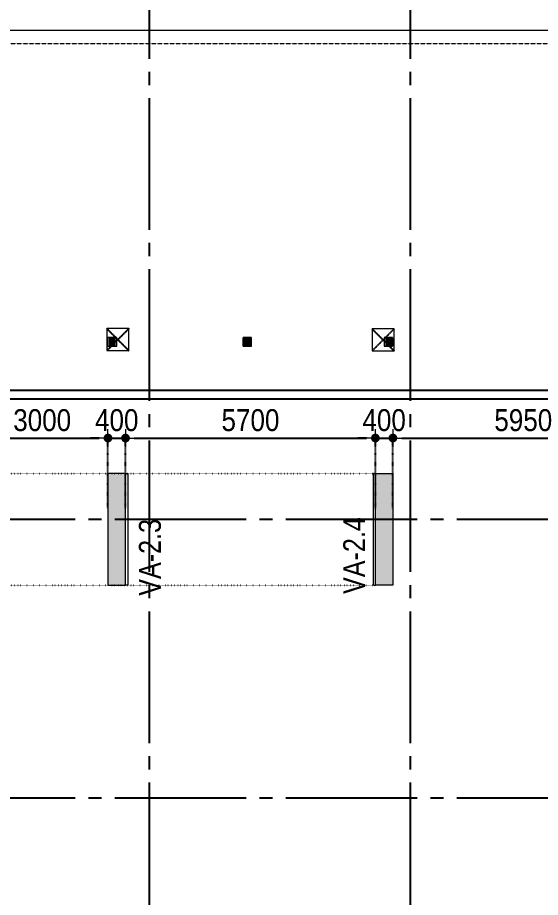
# Model space of a CAD drawing. Header units: millimetres. Extents: x -3973692 to -2843767, y 592734 to 838475.
# Drawn here: x -3528806 to -3516882, y 753616 to 773671 of the extents above; entities that cross this region are included whole.
import ezdxf
from ezdxf.enums import TextEntityAlignment as Align

# ---------------------------------------------------------------- set-up
doc = ezdxf.new("R2010")
doc.units = ezdxf.units.MM
doc.header["$MEASUREMENT"] = 0
doc.header["$PDMODE"] = 3
doc.header["$PDSIZE"] = -20
for name, pattern in [('CHG_XX_Cot_Tang 1$0$CENTER', [20.2, 12.7, -2.5, 2.5, -2.5]), ('CHG_XX_Cot_Tang 1$0$CENTER2', [28.575, 19.05, -3.175, 3.175, -3.175]), ('CHG_XX_Cot_Tang 1$0$HIDDEN', [0.375, 0.25, -0.125]), ('CHG_XX_Cot_Tang 1$0$MB_Luoi truc$0$HTT Hidden 21', [3, 2, -1]), ('CHG_XX_Luoi truc$0$MB_Luoi truc$0$Center101', [13, 10, -1, 1, -1]), ('DIVIDE2', [15.875, 6.35, -3.175, 0, -3.175, 0, -3.175]), ('DOT2', [0.125, 0, -0.125]), ('HIDDEN5', [2.8375, 1.25, -1.5875])]:
    doc.linetypes.add(name, pattern=pattern)
doc.layers.get('0').update_dxf_attribs({"lineweight": 9})
doc.layers.get('Defpoints').update_dxf_attribs({"color": 10, "lineweight": 0})
for name, color, linetype, lineweight in [("'S_General_Dim_1", 1, 'Continuous', 18), ("'S_General_Divide_3 Intermediate", 3, 'DIVIDE2', 40), ("CHG_XX_Cot_Tang 1$0$'S_Steel_Cont_2 Normal", 2, 'Continuous', 25), ("CHG_XX_Cot_Tang 1$0$'S_Steel_Cont_2 Normal_Plate", 150, 'Continuous', 15), ('CHG_XX_Cot_Tang 1$0$Cot thep', 51, 'Continuous', 15), ('CHG_XX_Cot_Tang 1$0$Net thay Tuong', 3, 'Continuous', 20), ('CHG_XX_Cot_Tang 1$0$NS-Pier', 150, 'Continuous', 9), ('CHG_XX_Cot_Tang 1$0$NS-Pier @ 1', 150, 'Continuous', 9), ('CHG_XX_Cot_Tang 1$0$NS-Pier @ 100', 150, 'Continuous', 9), ('CHG_XX_Cot_Tang 1$0$NS-Pier @ 150 VP1', 150, 'Continuous', 9), ('CHG_XX_Cot_Tang 1$0$NS-Pier @ 150 VP2', 150, 'Continuous', 9), ('CHG_XX_Cot_Tang 1$0$NS-Pier @ 150 VP3', 150, 'Continuous', 9), ('CHG_XX_Cot_Tang 1$0$NS-Pier @ 150 VP4', 150, 'Continuous', 9), ('CHG_XX_Cot_Tang 1$0$NS-Pier @ 150 VP5', 150, 'Continuous', 9), ('CHG_XX_Cot_Tang 1$0$NS-Pier @ 150 VP6', 150, 'Continuous', 9), ('CHG_XX_Cot_Tang 1$0$NS-Pier @ 150 VP7', 150, 'Continuous', 9), ('CHG_XX_Cot_Tang 1$0$NS-Pier @ 150 VP8', 150, 'Continuous', 9), ('CHG_XX_Cot_Tang 1$0$NS-Pier @ 150 VP9', 150, 'Continuous', 9), ('CHG_XX_Cot_Tang 1$0$NS-Pier @ 150 VPModel', 150, 'Continuous', 9), ('CHG_XX_Cot_Tang 1$0$NS-Pier @ 200 VP11', 150, 'Continuous', 9), ('CHG_XX_Cot_Tang 1$0$NS-Pier @ 200 VP12', 150, 'Continuous', 9), ('CHG_XX_Cot_Tang 1$0$NS-Pier @ 200 VP13', 150, 'Continuous', 9), ('CHG_XX_Cot_Tang 1$0$NS-Pier @ 200 VP14', 150, 'Continuous', 9), ('CHG_XX_Cot_Tang 1$0$NS-Pier @ 200 VP15', 150, 'Continuous', 9), ('CHG_XX_Cot_Tang 1$0$NS-Pier @ 200 VP16', 150, 'Continuous', 9), ('CHG_XX_Cot_Tang 1$0$NS-Pier @ 200 VP17', 150, 'Continuous', 9), ('CHG_XX_Cot_Tang 1$0$NS-Pier @ 200 VP18', 150, 'Continuous', 9), ('CHG_XX_Cot_Tang 1$0$NS-Pier @ 200 VP19', 150, 'Continuous', 9), ('CHG_XX_Cot_Tang 1$0$NS-Pier @ 200 VP21', 150, 'Continuous', 9), ('CHG_XX_Cot_Tang 1$0$NS-Pier @ 200 VP22', 150, 'Continuous', 9), ('CHG_XX_Cot_Tang 1$0$NS-Pier @ 200 VP23', 150, 'Continuous', 9), ('CHG_XX_Cot_Tang 1$0$NS-Pier @ 200 VP24', 150, 'Continuous', 9), ('CHG_XX_Cot_Tang 1$0$NS-Pier @ 200 VP25', 150, 'Continuous', 9), ('CHG_XX_Cot_Tang 1$0$NS-Pier @ 200 VP26', 150, 'Continuous', 9), ('CHG_XX_Cot_Tang 1$0$NS-Pier @ 200 VP27', 150, 'Continuous', 9), ('CHG_XX_Cot_Tang 1$0$NS-Pier @ 200 VP28', 150, 'Continuous', 9), ('CHG_XX_Cot_Tang 1$0$NS-Pier @ 200 VP30', 150, 'Continuous', 9), ('CHG_XX_Cot_Tang 1$0$NS-Pier @ 200 VP31', 150, 'Continuous', 9), ('CHG_XX_Cot_Tang 1$0$NS-Pier @ 200 VP32', 150, 'Continuous', 9), ('CHG_XX_Cot_Tang 1$0$NS-Pier @ 200 VP33', 150, 'Continuous', 9), ('CHG_XX_Cot_Tang 1$0$NS-Pier @ 200 VP34', 150, 'Continuous', 9), ('CHG_XX_Cot_Tang 1$0$NS-Pier @ 200 VP35', 150, 'Continuous', 9), ('CHG_XX_Cot_Tang 1$0$NS-Pier @ 200 VP36', 150, 'Continuous', 9), ('CHG_XX_Cot_Tang 1$0$NS-Pier @ 200 VP37', 150, 'Continuous', 9), ('CHG_XX_Cot_Tang 1$0$NS-Pier @ 200 VPModel', 150, 'Continuous', 9), ('CHG_XX_Cot_Tang 1$0$NS-Pier @ 350 VP10', 150, 'Continuous', 9), ('CHG_XX_Cot_Tang 1$0$NS-Pier @ 350 VP20', 150, 'Continuous', 9), ('CHG_XX_Cot_Tang 1$0$NS-Pier @ 350 VP29', 150, 'Continuous', 9), ('CHG_XX_Cot_Tang 1$0$NS-Pier @ 350 VPModel', 150, 'Continuous', 9), ('TEXT', 7, 'Continuous', 15)]:
    doc.layers.add(name, color=color, linetype=linetype, lineweight=lineweight)
for name, color, linetype in [("CHG_XX_Cot_Tang 1$0$'S_Concrete_Center_1", 8, 'CHG_XX_Cot_Tang 1$0$CENTER2'), ("CHG_XX_Cot_Tang 1$0$'S_Steel_ Bold", 8, 'Continuous'), ('CHG_XX_Cot_Tang 1$0$cot 500 dung +850', 1, 'Continuous'), ('CHG_XX_Cot_Tang 1$0$Vach VH3', 3, 'Continuous'), ('CHG_XX_Luoi truc$0$Grid', 34, 'Continuous'), ('CHG_XX_Luoi truc$0$Grid Line', 251, 'CHG_XX_Luoi truc$0$MB_Luoi truc$0$Center101'), ('dim', 1, 'Continuous')]:
    doc.layers.add(name, color=color, linetype=linetype)
doc.styles.add('arial', font='arial.ttf', dxfattribs={"width": 0.85})
doc.styles.add('CHG_XX_Luoi truc$0$MB_Luoi truc$0$Grid A-F$0$VNI-HelveCB', font='')
doc.styles.add('TTP-HelCon', font='')
doc.styles.get('CHG_XX_Luoi truc$0$MB_Luoi truc$0$Grid A-F$0$VNI-HelveCB').set_extended_font_data('VNI-Helve-Condense', bold=True)
doc.styles.get('TTP-HelCon').set_extended_font_data('VNI-Helve-Condense')
doc.dimstyles.new('200', dxfattribs={"dimscale": 200, "dimtxt": 2.5, "dimasz": 1, "dimexe": 0, "dimexo": 0, "dimgap": 0.75, "dimtad": 1, "dimdec": 0, "dimrnd": 10, "dimzin": 9, "dimdsep": 46, "dimtxsty": 'arial', "dimblk1": 'DIMDOT', "dimblk2": 'DIMDOT', "dimsah": 1, "dimcen": 2, "dimdle": 3, "dimclre": 8, "dimclrt": 2, "dimadec": 0, "dimazin": 0, "dimtfac": 1, "dimtdec": 0, "dimtix": 1, "dimtmove": 2, "dimatfit": 3, "dimldrblk": 'DIMPIJL', "dimfxl": 1, "dimtvp": 1.8, "dimtolj": 1, "dimtzin": 0, "dimarcsym": 0})

# ---------------------------------------------------------------- blocks, each defined once
blk = doc.blocks.new('*U3260')
at = {"layer": 'CHG_XX_Cot_Tang 1$0$NS-Pier @ 1'}
h = blk.add_hatch(color=256, dxfattribs=at)
h.dxf.hatch_style = 1
h.paths.add_polyline_path([(400, 0), (0, 0), (0, -2550), (400, -2550)])
at = {"layer": 'CHG_XX_Cot_Tang 1$0$NS-Pier @ 100'}
h = blk.add_hatch(color=256, dxfattribs=at)
h.dxf.hatch_style = 1
h.paths.add_polyline_path([(400, 0), (0, 0), (0, -2550), (400, -2550)])
at = {"layer": 'CHG_XX_Cot_Tang 1$0$NS-Pier @ 150 VP1'}
h = blk.add_hatch(color=256, dxfattribs=at)
h.dxf.hatch_style = 1
h.paths.add_polyline_path([(400, 0), (0, 0), (0, -2550), (400, -2550)])
at = {"layer": 'CHG_XX_Cot_Tang 1$0$NS-Pier @ 150 VP2'}
h = blk.add_hatch(color=256, dxfattribs=at)
h.dxf.hatch_style = 1
h.paths.add_polyline_path([(400, 0), (0, 0), (0, -2550), (400, -2550)])
at = {"layer": 'CHG_XX_Cot_Tang 1$0$NS-Pier @ 150 VP3'}
h = blk.add_hatch(color=256, dxfattribs=at)
h.dxf.hatch_style = 1
h.paths.add_polyline_path([(400, 0), (0, 0), (0, -2550), (400, -2550)])
at = {"layer": 'CHG_XX_Cot_Tang 1$0$NS-Pier @ 150 VP4'}
h = blk.add_hatch(color=256, dxfattribs=at)
h.dxf.hatch_style = 1
h.paths.add_polyline_path([(400, 0), (0, 0), (0, -2550), (400, -2550)])
at = {"layer": 'CHG_XX_Cot_Tang 1$0$NS-Pier @ 150 VP5'}
h = blk.add_hatch(color=256, dxfattribs=at)
h.dxf.hatch_style = 1
h.paths.add_polyline_path([(400, 0), (0, 0), (0, -2550), (400, -2550)])
at = {"layer": 'CHG_XX_Cot_Tang 1$0$NS-Pier @ 150 VP6'}
h = blk.add_hatch(color=256, dxfattribs=at)
h.dxf.hatch_style = 1
h.paths.add_polyline_path([(400, 0), (0, 0), (0, -2550), (400, -2550)])
at = {"layer": 'CHG_XX_Cot_Tang 1$0$NS-Pier @ 150 VP7'}
h = blk.add_hatch(color=256, dxfattribs=at)
h.dxf.hatch_style = 1
h.paths.add_polyline_path([(400, 0), (0, 0), (0, -2550), (400, -2550)])
at = {"layer": 'CHG_XX_Cot_Tang 1$0$NS-Pier @ 150 VP8'}
h = blk.add_hatch(color=256, dxfattribs=at)
h.dxf.hatch_style = 1
h.paths.add_polyline_path([(400, 0), (0, 0), (0, -2550), (400, -2550)])
at = {"layer": 'CHG_XX_Cot_Tang 1$0$NS-Pier @ 150 VP9'}
h = blk.add_hatch(color=256, dxfattribs=at)
h.dxf.hatch_style = 1
h.paths.add_polyline_path([(400, 0), (0, 0), (0, -2550), (400, -2550)])
at = {"layer": 'CHG_XX_Cot_Tang 1$0$NS-Pier @ 150 VPModel'}
h = blk.add_hatch(color=256, dxfattribs=at)
h.dxf.hatch_style = 1
h.paths.add_polyline_path([(400, 0), (0, 0), (0, -2550), (400, -2550)])
at = {"layer": 'CHG_XX_Cot_Tang 1$0$NS-Pier @ 200 VP11'}
h = blk.add_hatch(color=256, dxfattribs=at)
h.dxf.hatch_style = 1
h.paths.add_polyline_path([(400, 0), (0, 0), (0, -2550), (400, -2550)])
at = {"layer": 'CHG_XX_Cot_Tang 1$0$NS-Pier @ 200 VP12'}
h = blk.add_hatch(color=256, dxfattribs=at)
h.dxf.hatch_style = 1
h.paths.add_polyline_path([(400, 0), (0, 0), (0, -2550), (400, -2550)])
at = {"layer": 'CHG_XX_Cot_Tang 1$0$NS-Pier @ 200 VP13'}
h = blk.add_hatch(color=256, dxfattribs=at)
h.dxf.hatch_style = 1
h.paths.add_polyline_path([(400, 0), (0, 0), (0, -2550), (400, -2550)])
at = {"layer": 'CHG_XX_Cot_Tang 1$0$NS-Pier @ 200 VP14'}
h = blk.add_hatch(color=256, dxfattribs=at)
h.dxf.hatch_style = 1
h.paths.add_polyline_path([(400, 0), (0, 0), (0, -2550), (400, -2550)])
at = {"layer": 'CHG_XX_Cot_Tang 1$0$NS-Pier @ 200 VP15'}
h = blk.add_hatch(color=256, dxfattribs=at)
h.dxf.hatch_style = 1
h.paths.add_polyline_path([(400, 0), (0, 0), (0, -2550), (400, -2550)])
at = {"layer": 'CHG_XX_Cot_Tang 1$0$NS-Pier @ 200 VP16'}
h = blk.add_hatch(color=256, dxfattribs=at)
h.dxf.hatch_style = 1
h.paths.add_polyline_path([(400, 0), (0, 0), (0, -2550), (400, -2550)])
at = {"layer": 'CHG_XX_Cot_Tang 1$0$NS-Pier @ 200 VP17'}
h = blk.add_hatch(color=256, dxfattribs=at)
h.dxf.hatch_style = 1
h.paths.add_polyline_path([(400, 0), (0, 0), (0, -2550), (400, -2550)])
at = {"layer": 'CHG_XX_Cot_Tang 1$0$NS-Pier @ 200 VP18'}
h = blk.add_hatch(color=256, dxfattribs=at)
h.dxf.hatch_style = 1
h.paths.add_polyline_path([(400, 0), (0, 0), (0, -2550), (400, -2550)])
at = {"layer": 'CHG_XX_Cot_Tang 1$0$NS-Pier @ 200 VP19'}
h = blk.add_hatch(color=256, dxfattribs=at)
h.dxf.hatch_style = 1
h.paths.add_polyline_path([(400, 0), (0, 0), (0, -2550), (400, -2550)])
at = {"layer": 'CHG_XX_Cot_Tang 1$0$NS-Pier @ 200 VP21'}
h = blk.add_hatch(color=256, dxfattribs=at)
h.dxf.hatch_style = 1
h.paths.add_polyline_path([(400, 0), (0, 0), (0, -2550), (400, -2550)])
at = {"layer": 'CHG_XX_Cot_Tang 1$0$NS-Pier @ 200 VP22'}
h = blk.add_hatch(color=256, dxfattribs=at)
h.dxf.hatch_style = 1
h.paths.add_polyline_path([(400, 0), (0, 0), (0, -2550), (400, -2550)])
at = {"layer": 'CHG_XX_Cot_Tang 1$0$NS-Pier @ 200 VP23'}
h = blk.add_hatch(color=256, dxfattribs=at)
h.dxf.hatch_style = 1
h.paths.add_polyline_path([(400, 0), (0, 0), (0, -2550), (400, -2550)])
at = {"layer": 'CHG_XX_Cot_Tang 1$0$NS-Pier @ 200 VP24'}
h = blk.add_hatch(color=256, dxfattribs=at)
h.dxf.hatch_style = 1
h.paths.add_polyline_path([(400, 0), (0, 0), (0, -2550), (400, -2550)])
at = {"layer": 'CHG_XX_Cot_Tang 1$0$NS-Pier @ 200 VP25'}
h = blk.add_hatch(color=256, dxfattribs=at)
h.dxf.hatch_style = 1
h.paths.add_polyline_path([(400, 0), (0, 0), (0, -2550), (400, -2550)])
at = {"layer": 'CHG_XX_Cot_Tang 1$0$NS-Pier @ 200 VP26'}
h = blk.add_hatch(color=256, dxfattribs=at)
h.dxf.hatch_style = 1
h.paths.add_polyline_path([(400, 0), (0, 0), (0, -2550), (400, -2550)])
at = {"layer": 'CHG_XX_Cot_Tang 1$0$NS-Pier @ 200 VP27'}
h = blk.add_hatch(color=256, dxfattribs=at)
h.dxf.hatch_style = 1
h.paths.add_polyline_path([(400, 0), (0, 0), (0, -2550), (400, -2550)])
at = {"layer": 'CHG_XX_Cot_Tang 1$0$NS-Pier @ 200 VP28'}
h = blk.add_hatch(color=256, dxfattribs=at)
h.dxf.hatch_style = 1
h.paths.add_polyline_path([(400, 0), (0, 0), (0, -2550), (400, -2550)])
at = {"layer": 'CHG_XX_Cot_Tang 1$0$NS-Pier @ 200 VP30'}
h = blk.add_hatch(color=256, dxfattribs=at)
h.dxf.hatch_style = 1
h.paths.add_polyline_path([(400, 0), (0, 0), (0, -2550), (400, -2550)])
at = {"layer": 'CHG_XX_Cot_Tang 1$0$NS-Pier @ 200 VP31'}
h = blk.add_hatch(color=256, dxfattribs=at)
h.dxf.hatch_style = 1
h.paths.add_polyline_path([(400, 0), (0, 0), (0, -2550), (400, -2550)])
at = {"layer": 'CHG_XX_Cot_Tang 1$0$NS-Pier @ 200 VP32'}
h = blk.add_hatch(color=256, dxfattribs=at)
h.dxf.hatch_style = 1
h.paths.add_polyline_path([(400, 0), (0, 0), (0, -2550), (400, -2550)])
at = {"layer": 'CHG_XX_Cot_Tang 1$0$NS-Pier @ 200 VP33'}
h = blk.add_hatch(color=256, dxfattribs=at)
h.dxf.hatch_style = 1
h.paths.add_polyline_path([(400, 0), (0, 0), (0, -2550), (400, -2550)])
at = {"layer": 'CHG_XX_Cot_Tang 1$0$NS-Pier @ 200 VP34'}
h = blk.add_hatch(color=256, dxfattribs=at)
h.dxf.hatch_style = 1
h.paths.add_polyline_path([(400, 0), (0, 0), (0, -2550), (400, -2550)])
at = {"layer": 'CHG_XX_Cot_Tang 1$0$NS-Pier @ 200 VP35'}
h = blk.add_hatch(color=256, dxfattribs=at)
h.dxf.hatch_style = 1
h.paths.add_polyline_path([(400, 0), (0, 0), (0, -2550), (400, -2550)])
at = {"layer": 'CHG_XX_Cot_Tang 1$0$NS-Pier @ 200 VP36'}
h = blk.add_hatch(color=256, dxfattribs=at)
h.dxf.hatch_style = 1
h.paths.add_polyline_path([(400, 0), (0, 0), (0, -2550), (400, -2550)])
at = {"layer": 'CHG_XX_Cot_Tang 1$0$NS-Pier @ 200 VP37'}
h = blk.add_hatch(color=256, dxfattribs=at)
h.dxf.hatch_style = 1
h.paths.add_polyline_path([(400, 0), (0, 0), (0, -2550), (400, -2550)])
at = {"layer": 'CHG_XX_Cot_Tang 1$0$NS-Pier @ 200 VPModel'}
h = blk.add_hatch(color=256, dxfattribs=at)
h.dxf.hatch_style = 1
h.paths.add_polyline_path([(400, 0), (0, 0), (0, -2550), (400, -2550)])
at = {"layer": 'CHG_XX_Cot_Tang 1$0$NS-Pier @ 350 VP10'}
h = blk.add_hatch(color=256, dxfattribs=at)
h.dxf.hatch_style = 1
h.paths.add_polyline_path([(400, 0), (0, 0), (0, -2550), (400, -2550)])
at = {"layer": 'CHG_XX_Cot_Tang 1$0$NS-Pier @ 350 VP20'}
h = blk.add_hatch(color=256, dxfattribs=at)
h.dxf.hatch_style = 1
h.paths.add_polyline_path([(400, 0), (0, 0), (0, -2550), (400, -2550)])
at = {"layer": 'CHG_XX_Cot_Tang 1$0$NS-Pier @ 350 VP29'}
h = blk.add_hatch(color=256, dxfattribs=at)
h.dxf.hatch_style = 1
h.paths.add_polyline_path([(400, 0), (0, 0), (0, -2550), (400, -2550)])
at = {"layer": 'CHG_XX_Cot_Tang 1$0$NS-Pier @ 350 VPModel'}
h = blk.add_hatch(color=256, dxfattribs=at)
h.dxf.hatch_style = 1
h.paths.add_polyline_path([(400, 0), (0, 0), (0, -2550), (400, -2550)])
blk = doc.blocks.new('CHG_XX_Cot_Tang 1$0$Block A_C450x2250')
at = {"layer": 'CHG_XX_Cot_Tang 1$0$NS-Pier', "color": 9, "linetype": 'CHG_XX_Cot_Tang 1$0$MB_Luoi truc$0$HTT Hidden 21'}
blk.add_lwpolyline([(0, 0), (-50, 0), (-50, -2550), (0, -2550)], dxfattribs=at)
at = {"layer": 'CHG_XX_Cot_Tang 1$0$NS-Pier'}
blk.add_lwpolyline([(400, -2550), (0, -2550), (0, 0), (400, 0)], close=True, dxfattribs=at)
blk.add_blockref('*U3260', (0, 0), dxfattribs=at)
blk = doc.blocks.new('CHG_XX_Cot_Tang 1$0$500x500')
at = {"color": 1, "linetype": 'CHG_XX_Cot_Tang 1$0$MB_Luoi truc$0$HTT Hidden 21'}
for p, q in [((250, 250), (-250, -250)), ((-250, 250), (250, -250))]:
    blk.add_line(p, q, dxfattribs=at)
at = {"layer": 'CHG_XX_Cot_Tang 1$0$NS-Pier', "color": 1}
blk.add_lwpolyline([(250, -250), (250, 250), (-250, 250), (-250, -250)], close=True, dxfattribs=at)
blk = doc.blocks.new('*U2973')
at = {"layer": "CHG_XX_Cot_Tang 1$0$'S_Steel_ Bold", "linetype": 'CHG_XX_Cot_Tang 1$0$CENTER', "ltscale": 0.05}
for p, q in [((-13, 0), (13, 0)), ((0, 13), (0, -13))]:
    blk.add_line(p, q, dxfattribs=at)
at = {"layer": "CHG_XX_Cot_Tang 1$0$'S_Steel_ Bold", "color": 1}
blk.add_circle((0, 0), 7, dxfattribs=at)
blk = doc.blocks.new('CHG_XX_Cot_Tang 1$0$A$C42BB3C5E')
at = {"color": 8, "linetype": 'CHG_XX_Cot_Tang 1$0$MB_Luoi truc$0$HTT Hidden 21'}
blk.add_lwpolyline([(-75, -113), (125, -113), (125, 87), (-75, 87)], close=True, dxfattribs=at)
at = {"layer": "CHG_XX_Cot_Tang 1$0$'S_Concrete_Center_1"}
for p, q in [((25, 63), (25, -88)), ((125, -13), (-83, -13))]:
    blk.add_line(p, q, dxfattribs=at)
at = {"layer": "CHG_XX_Cot_Tang 1$0$'S_Steel_Cont_2 Normal"}
blk.add_lwpolyline([(-37, -15, 0.414214), (-43, -21), (-43, -50), (-50, -50), (-50, 25), (-43, 25), (-43, -4, 0.414214), (-37, -10), (87, -10, 0.414214), (93, -4), (93, 25), (100, 25), (100, -50), (93, -50), (93, -21, 0.414214), (87, -15)], format="xyb", close=True, dxfattribs=at)
at = {"layer": "CHG_XX_Cot_Tang 1$0$'S_Steel_Cont_2 Normal_Plate"}
blk.add_lwpolyline([(115, 45), (115, -70), (-65, -70), (-65, 45)], close=True, dxfattribs=at)
at = {"layer": "CHG_XX_Cot_Tang 1$0$'S_Steel_ Bold"}
for p in [(-10, 20), (60, 20)]:
    blk.add_blockref('*U2973', p, dxfattribs=at)
at = {"layer": "CHG_XX_Cot_Tang 1$0$'S_Steel_ Bold", "xscale": -1, "rotation": 180}
for p in [(-10, -45), (60, -45)]:
    blk.add_blockref('*U2973', p, dxfattribs=at)
blk = doc.blocks.new('CHG_XX_Cot_Tang 1$0$net pergola')
at = {"layer": 'CHG_XX_Cot_Tang 1$0$Net thay Tuong', "rotation": 270}
for p in [(-12556, 104825), (-9481, 104825), (-6256, 104825)]:
    blk.add_blockref('CHG_XX_Cot_Tang 1$0$A$C42BB3C5E', p, dxfattribs=at)
blk = doc.blocks.new('*U2841')
at = {"layer": 'CHG_XX_Luoi truc$0$Grid Line'}
blk.add_line((0, 0), (0, 608), dxfattribs=at)
at = {"layer": 'CHG_XX_Luoi truc$0$Grid', "lineweight": -2, "style": 'CHG_XX_Luoi truc$0$MB_Luoi truc$0$Grid A-F$0$VNI-HelveCB'}
for tag, p in [('GRIDSUB', (0, 617)), ('GRID', (0, -9))]:
    blk.add_attdef(tag, text='', height=5, dxfattribs=at).set_placement(p, align=Align.MIDDLE)
blk = doc.blocks.new('*U2843')
at = {"layer": 'CHG_XX_Luoi truc$0$Grid Line'}
blk.add_line((0, 0), (0, 438), dxfattribs=at)
at = {"layer": 'CHG_XX_Luoi truc$0$Grid', "lineweight": -2, "style": 'CHG_XX_Luoi truc$0$MB_Luoi truc$0$Grid A-F$0$VNI-HelveCB'}
for tag, p in [('GRIDSUB', (0, 447)), ('GRID', (0, -9))]:
    blk.add_attdef(tag, text='', height=5, dxfattribs=at).set_placement(p, align=Align.MIDDLE)
blk = doc.blocks.new('CHG_XX_Luoi truc')
at = {"layer": 'CHG_XX_Luoi truc$0$Grid', "xscale": 300, "yscale": 300, "zscale": 300}
for p in [(22700, -12747), (28650, -12747)]:
    blk.add_blockref('*U2841', p, dxfattribs=at)
at = {"layer": 'CHG_XX_Luoi truc$0$Grid', "xscale": 300.0000000000013, "yscale": 300.0000000000013, "zscale": 300.0000000000013, "rotation": 90}
for p in [(110703, 152250), (110703, 145900)]:
    blk.add_blockref('*U2843', p, dxfattribs=at)
blk = doc.blocks.new('CHG_XX_Cot_Tang 1')
at = {"layer": 'CHG_XX_Cot_Tang 1$0$NS-Pier', "linetype": 'Continuous', "ltscale": 5}
blk.add_lwpolyline([(-300, 85450), (-10900, 85450), (-10900, 163400), (99639.2, 163400), (106050, 158254.3), (106050, -6022), (103575.5, -9000), (32350, -9000), (32350, 84050), (-300, 84050)], close=True, dxfattribs=at)
at = {"layer": 'CHG_XX_Cot_Tang 1$0$NS-Pier', "linetype": 'CHG_XX_Cot_Tang 1$0$HIDDEN', "ltscale": 5}
blk.add_lwpolyline([(32650, 84350), (0, 84350), (0, 85750), (-10600, 85750), (-10600, 163100), (99533.7, 163100), (105750, 158110.4), (105750, -5913.6), (103434.7, -8700), (32650, -8700), (32650, 84350), (32650, -8700), (103404.7, -8700)], dxfattribs=at)
at = {"layer": 'CHG_XX_Cot_Tang 1$0$Vach VH3'}
for p, q in [((0, 155200.1), (57350, 155200.1)), ((199.6, 155000.1), (57150, 155000.1))]:
    blk.add_line(p, q, dxfattribs=at)
at = {"layer": 'CHG_XX_Cot_Tang 1$0$cot 500 dung +850'}
for p in [(21975, 156350), (28025, 156343.1)]:
    blk.add_blockref('CHG_XX_Cot_Tang 1$0$500x500', p, dxfattribs=at)
at = {"layer": 'CHG_XX_Cot_Tang 1$0$Cot thep'}
blk.add_blockref('CHG_XX_Cot_Tang 1$0$net pergola', (34418.2, 51500), dxfattribs=at)
at = {"layer": 'CHG_XX_Cot_Tang 1$0$NS-Pier'}
for name, p in [('CHG_XX_Luoi truc', (0, 0)), ('CHG_XX_Cot_Tang 1$0$Block A_C450x2250', (27849.7, 153300))]:
    blk.add_blockref(name, p, dxfattribs=at)
at = {"layer": 'CHG_XX_Cot_Tang 1$0$NS-Pier', "xscale": -1}
blk.add_blockref('CHG_XX_Cot_Tang 1$0$Block A_C450x2250', (22150, 153300), dxfattribs=at)
blk = doc.blocks.new('DIMDOT')
for p, q in [((1, 0), (-1, 0)), ((0, -1), (0, 1))]:
    blk.add_line(p, q)
at = {"const_width": 0.5}
blk.add_lwpolyline([(-0.25, 0, 1), (0.25, 0, 1)], format="xyb", close=True, dxfattribs=at)
blk = doc.blocks.new('*D88')
at = {"layer": "'S_General_Dim_1", "color": 8, "linetype": 'HIDDEN5', "lineweight": -2, "transparency": 16777216}
for p, q in [((-3529745, 762472), (-3529745, 764087)), ((-3526745, 762472), (-3526745, 764087))]:
    blk.add_line(p, q, dxfattribs=at)
at = {"layer": "'S_General_Dim_1", "color": 0, "lineweight": -2, "transparency": 16777216}
blk.add_line((-3529545, 764087), (-3526945, 764087), dxfattribs=at)
at = {"layer": 'Defpoints', "color": 0, "transparency": 16777216}
for p in [(-3526745, 764087), (-3529745, 762472), (-3526745, 762472)]:
    blk.add_point(p, dxfattribs=at)
at = {"layer": "'S_General_Dim_1", "color": 0, "lineweight": -2, "transparency": 16777216, "xscale": 200, "yscale": 200, "zscale": 200, "rotation": 180}
blk.add_blockref('DIMDOT', (-3529745, 764087), dxfattribs=at)
at = {"layer": "'S_General_Dim_1", "color": 0, "lineweight": -2, "transparency": 16777216, "xscale": 200, "yscale": 200, "zscale": 200}
blk.add_blockref('DIMDOT', (-3526745, 764087), dxfattribs=at)
at = {"layer": "'S_General_Dim_1", "color": 2, "transparency": 16777216, "insert": (-3528245, 764492), "char_height": 500, "attachment_point": 5, "style": 'arial'}
blk.add_mtext('\\A1;3000', dxfattribs=at)
blk = doc.blocks.new('DIMPIJL')
at = {"linetype": 'ByBlock'}
blk.add_solid([(-2.5, 0.42), (-2.5, -0.42), (0, 0)], dxfattribs=at)
blk = doc.blocks.new('*D89')
at = {"layer": "'S_General_Dim_1", "color": 0, "lineweight": -2, "transparency": 16777216}
for p, q in [((-3526945, 764087), (-3527145, 764087)), ((-3526745, 764087), (-3526345, 764087)), ((-3526145, 764087), (-3525945, 764087))]:
    blk.add_line(p, q, dxfattribs=at)
at = {"layer": "'S_General_Dim_1", "color": 8, "linetype": 'HIDDEN5', "lineweight": -2, "transparency": 16777216}
for p, q in [((-3526745, 762472), (-3526745, 764087)), ((-3526345, 762472), (-3526345, 764087))]:
    blk.add_line(p, q, dxfattribs=at)
at = {"layer": 'Defpoints', "color": 0, "transparency": 16777216}
for p in [(-3526345, 764087), (-3526745, 762472), (-3526345, 762472)]:
    blk.add_point(p, dxfattribs=at)
at = {"layer": "'S_General_Dim_1", "color": 0, "lineweight": -2, "transparency": 16777216, "xscale": 200, "yscale": 200, "zscale": 200}
blk.add_blockref('DIMDOT', (-3526745, 764087), dxfattribs=at)
at = {"layer": "'S_General_Dim_1", "color": 0, "lineweight": -2, "transparency": 16777216, "xscale": 200, "yscale": 200, "zscale": 200, "rotation": 180}
blk.add_blockref('DIMDOT', (-3526345, 764087), dxfattribs=at)
at = {"layer": "'S_General_Dim_1", "color": 2, "transparency": 16777216, "insert": (-3526545, 764492), "char_height": 500, "attachment_point": 5, "style": 'arial'}
blk.add_mtext('\\A1;400', dxfattribs=at)
blk = doc.blocks.new('*D90')
at = {"layer": "'S_General_Dim_1", "color": 8, "linetype": 'HIDDEN5', "lineweight": -2, "transparency": 16777216}
for p, q in [((-3526345, 762472), (-3526345, 764087)), ((-3520646, 762472), (-3520646, 764087))]:
    blk.add_line(p, q, dxfattribs=at)
at = {"layer": "'S_General_Dim_1", "color": 0, "lineweight": -2, "transparency": 16777216}
blk.add_line((-3526145, 764087), (-3520846, 764087), dxfattribs=at)
at = {"layer": 'Defpoints', "color": 0, "transparency": 16777216}
for p in [(-3520646, 764087), (-3526345, 762472), (-3520646, 762472)]:
    blk.add_point(p, dxfattribs=at)
at = {"layer": "'S_General_Dim_1", "color": 0, "lineweight": -2, "transparency": 16777216, "xscale": 200, "yscale": 200, "zscale": 200, "rotation": 180}
blk.add_blockref('DIMDOT', (-3526345, 764087), dxfattribs=at)
at = {"layer": "'S_General_Dim_1", "color": 0, "lineweight": -2, "transparency": 16777216, "xscale": 200, "yscale": 200, "zscale": 200}
blk.add_blockref('DIMDOT', (-3520646, 764087), dxfattribs=at)
at = {"layer": "'S_General_Dim_1", "color": 2, "transparency": 16777216, "insert": (-3523495, 764492), "char_height": 500, "attachment_point": 5, "style": 'arial'}
blk.add_mtext('\\A1;5700', dxfattribs=at)
blk = doc.blocks.new('*D91')
at = {"layer": "'S_General_Dim_1", "color": 0, "lineweight": -2, "transparency": 16777216}
for p, q in [((-3520846, 764087), (-3521046, 764087)), ((-3520646, 764087), (-3520246, 764087)), ((-3520046, 764087), (-3519846, 764087))]:
    blk.add_line(p, q, dxfattribs=at)
at = {"layer": "'S_General_Dim_1", "color": 8, "linetype": 'HIDDEN5', "lineweight": -2, "transparency": 16777216}
for p, q in [((-3520646, 762472), (-3520646, 764087)), ((-3520246, 762472), (-3520246, 764087))]:
    blk.add_line(p, q, dxfattribs=at)
at = {"layer": 'Defpoints', "color": 0, "transparency": 16777216}
for p in [(-3520246, 764087), (-3520646, 762472), (-3520246, 762472)]:
    blk.add_point(p, dxfattribs=at)
at = {"layer": "'S_General_Dim_1", "color": 0, "lineweight": -2, "transparency": 16777216, "xscale": 200, "yscale": 200, "zscale": 200}
blk.add_blockref('DIMDOT', (-3520646, 764087), dxfattribs=at)
at = {"layer": "'S_General_Dim_1", "color": 0, "lineweight": -2, "transparency": 16777216, "xscale": 200, "yscale": 200, "zscale": 200, "rotation": 180}
blk.add_blockref('DIMDOT', (-3520246, 764087), dxfattribs=at)
at = {"layer": "'S_General_Dim_1", "color": 2, "transparency": 16777216, "insert": (-3520446, 764492), "char_height": 500, "attachment_point": 5, "style": 'arial'}
blk.add_mtext('\\A1;400', dxfattribs=at)
blk = doc.blocks.new('*D92')
at = {"layer": "'S_General_Dim_1", "color": 8, "linetype": 'HIDDEN5', "lineweight": -2, "transparency": 16777216}
for p, q in [((-3520246, 762472), (-3520246, 764087)), ((-3514300, 762472), (-3514300, 764087))]:
    blk.add_line(p, q, dxfattribs=at)
at = {"layer": "'S_General_Dim_1", "color": 0, "lineweight": -2, "transparency": 16777216}
blk.add_line((-3520046, 764087), (-3514500, 764087), dxfattribs=at)
at = {"layer": 'Defpoints', "color": 0, "transparency": 16777216}
for p in [(-3514300, 764087), (-3520246, 762472), (-3514300, 762472)]:
    blk.add_point(p, dxfattribs=at)
at = {"layer": "'S_General_Dim_1", "color": 0, "lineweight": -2, "transparency": 16777216, "xscale": 200, "yscale": 200, "zscale": 200, "rotation": 180}
blk.add_blockref('DIMDOT', (-3520246, 764087), dxfattribs=at)
at = {"layer": "'S_General_Dim_1", "color": 0, "lineweight": -2, "transparency": 16777216, "xscale": 200, "yscale": 200, "zscale": 200}
blk.add_blockref('DIMDOT', (-3514300, 764087), dxfattribs=at)
at = {"layer": "'S_General_Dim_1", "color": 2, "transparency": 16777216, "insert": (-3517273, 764492), "char_height": 500, "attachment_point": 5, "style": 'arial'}
blk.add_mtext('\\A1;5950', dxfattribs=at)
blk = doc.blocks.new('a')
at = {"layer": 'TEXT', "color": 3, "style": 'TTP-HelCon'}
for s, p in [('VA-2.4', (27616, -1698)), ('VA-2.3', (22956, -1739))]:
    blk.add_text(s, height=500, rotation=90, dxfattribs=at).set_placement(p)

msp = doc.modelspace()

# ---------------------------------------------------------------- linework, layer by layer
at = {"layer": 'dim', "linetype": 'DOT2', "ltscale": 10}
for p, q in [((-3535845.2, 763281), (-3520645.5, 763281)), ((-3535845.2, 760731), (-3520645.5, 760731))]:
    msp.add_line(p, q, dxfattribs=at)

# ---------------------------------------------------------------- block references
at = {"layer": "'S_General_Divide_3 Intermediate"}
msp.add_blockref('CHG_XX_Cot_Tang 1', (-3548495.2, 609981), dxfattribs=at)
at = {"layer": 'TEXT'}
msp.add_blockref('a', (-3548495.2, 762231), dxfattribs=at)

# ---------------------------------------------------------------- dimensions: what is measured, and where the dimension line sits
at = {"layer": "'S_General_Dim_1"}
for base, p1, p2, picture, middle in [((-3526745.1986, 764086.5775), (-3529744.7439, 762472.1015), (-3526745.1986, 762472.1015), '*D88', (-3528244.9713, 764492.0345)), ((-3526345.2, 764086.6), (-3526745.2, 762472.1), (-3526345.2, 762472.1), '*D89', (-3526545.2, 764491.9)), ((-3520645.5, 764086.6), (-3526345.2, 762472.1), (-3520645.5, 762472.1), '*D90', (-3523495.4, 764491.9)), ((-3520245.5, 764086.6), (-3520645.5, 762472.1), (-3520245.5, 762472.1), '*D91', (-3520445.5, 764491.9)), ((-3514300.2, 764086.6), (-3520245.5, 762472.1), (-3514300.2, 762472.1), '*D92', (-3517272.9, 764491.9))]:
    dim = msp.add_linear_dim(base=base, p1=p1, p2=p2, dimstyle='200', dxfattribs=at)
    dim.commit()
    dim.dimension.update_dxf_attribs({"geometry": picture, "text_midpoint": middle})

doc.saveas('drawing.dxf')
